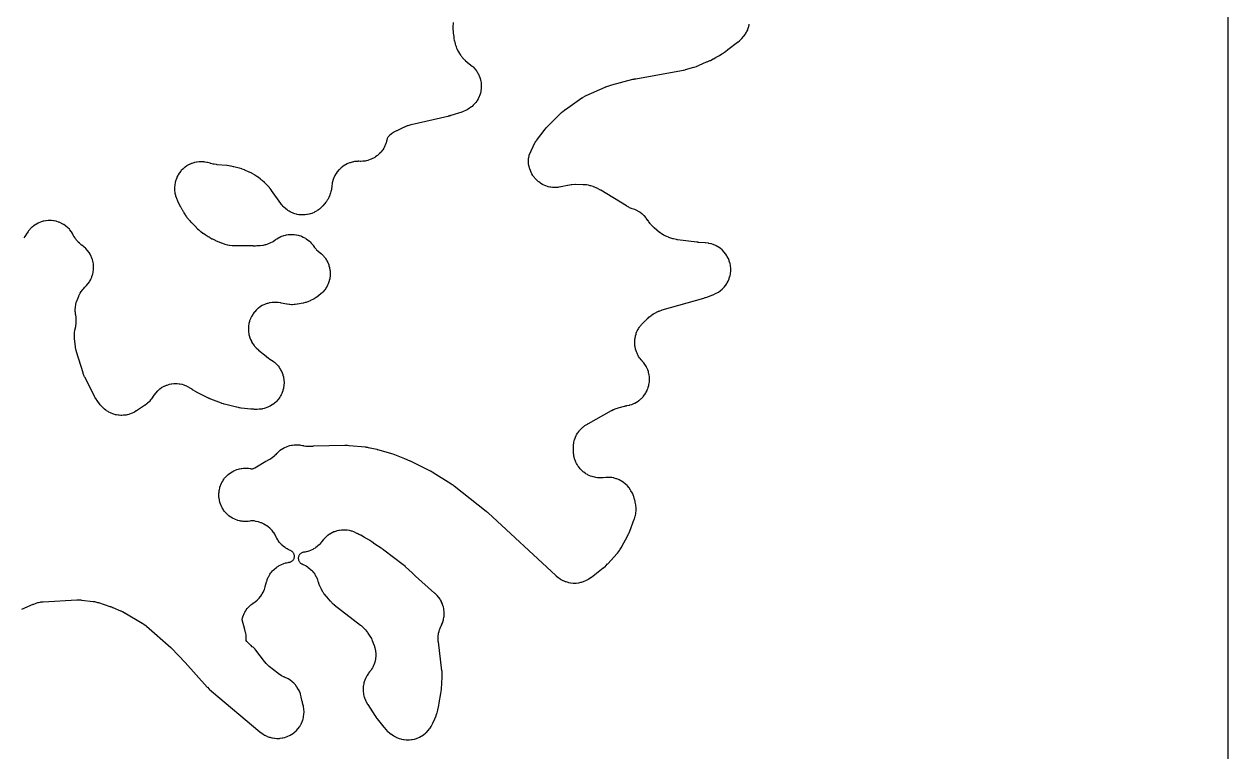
# Model space of a CAD drawing. Header units: millimetres. Extents: x 0 to 300, y 0 to 300.
# Drawn here: x 150 to 300.1, y 59.3 to 150 of the extents above; entities that cross this region are included whole.
import ezdxf

# ---------------------------------------------------------------- set-up
doc = ezdxf.new("R2010")
doc.units = ezdxf.units.MM
doc.layers.add('CUT', color=7, linetype='CONTINUOUS')

msp = doc.modelspace()

# ---------------------------------------------------------------- linework, layer by layer
at = {"layer": 'CUT'}
for points in [[(300.1235, 299.3054), (300.1235, 0.6946), (300.1187, 0.5967), (300.1072, 0.5191), (300.0882, 0.4431), (300.0617, 0.3692), (300.0282, 0.2983), (299.9879, 0.2311), (299.9412, 0.1681), (299.8885, 0.11), (299.8304, 0.0573), (299.7674, 0.0106), (299.7002, -0.0297), (299.6293, -0.0632), (299.5555, -0.0896), (299.4794, -0.1087), (299.4018, -0.1202), (299.3039, -0.125), (296.6235, -0.125), (3.375, -0.125)], [(203.4896, 150.1912), (203.4769, 149.6175), (203.4769, 149.5839), (203.4839, 149.2678), (203.4883, 149.2009), (203.5231, 148.8866), (203.5275, 148.8534), (203.5892, 148.4568), (203.5988, 148.2941), (203.607, 148.219), (203.647, 147.9676), (203.6626, 147.8937), (203.7533, 147.5493), (203.7639, 147.513), (203.8152, 147.3513), (203.8262, 147.319), (203.937, 147.0176), (203.9633, 146.9548), (204.0614, 146.7473), (204.0933, 146.6871), (204.256, 146.4103), (204.2739, 146.3813), (204.3789, 146.2197), (204.4025, 146.1855), (204.4431, 146.13), (204.5067, 146.0323), (204.5557, 145.9652), (204.6274, 145.8777), (204.6341, 145.8685), (204.6868, 145.8041), (204.6952, 145.795), (204.733, 145.7488), (204.789, 145.6875), (204.8307, 145.6467), (204.876, 145.5972), (204.9355, 145.5389), (204.9866, 145.494), (204.9888, 145.4918), (205.0513, 145.437), (205.0536, 145.4351), (205.2304, 145.28), (205.2624, 145.2534), (205.7209, 144.8933), (205.7643, 144.8574), (205.9486, 144.6973), (206.0299, 144.6193), (206.1781, 144.4624), (206.2513, 144.3768), (206.3832, 144.206), (206.4476, 144.1136), (206.5621, 143.9306), (206.617, 143.8323), (206.7129, 143.6389), (206.7578, 143.5356), (206.8341, 143.3337), (206.8687, 143.2265), (206.9246, 143.018), (206.9485, 142.9079), (206.9836, 142.695), (206.9964, 142.5831), (207.0103, 142.3677), (207.0121, 142.2551), (207.0047, 142.0393), (206.9953, 141.9271), (206.9666, 141.7132), (206.9462, 141.6024), (206.8965, 141.3924), (206.8653, 141.2841), (206.7951, 141.08), (206.7533, 140.9754), (206.6634, 140.7792), (206.6115, 140.6792), (206.5026, 140.4929), (206.4411, 140.3985), (206.3144, 140.2238), (206.2438, 140.136), (206.1005, 139.9746), (206.0216, 139.8942), (205.863, 139.7478), (205.7766, 139.6756), (205.6043, 139.5455), (205.5112, 139.4822), (205.3028, 139.3551), (205.254, 139.3269), (205.1818, 139.2876), (205.1661, 139.2792), (205.1265, 139.2585), (205.0364, 139.2161), (204.6792, 139.0671), (204.5932, 139.0352), (204.5832, 139.0319), (204.5732, 139.0287), (203.1984, 138.5948), (203.1842, 138.5904), (203.1189, 138.5707), (203.0978, 138.5646), (203.0605, 138.5542), (203.0516, 138.5517), (203.0051, 138.5391), (202.9907, 138.5353), (202.9247, 138.5182), (202.9033, 138.5129), (202.8656, 138.504), (202.8567, 138.5019), (198.2881, 137.4563), (198.2473, 137.4458), (197.8656, 137.3358), (197.786, 137.3081), (197.4189, 137.1566), (197.3804, 137.1394), (196.4678, 136.7021), (196.4337, 136.6847), (196.1163, 136.5124), (196.0509, 136.4725), (195.8377, 136.3273), (195.7767, 136.281), (195.5791, 136.115), (195.5231, 136.0628), (195.4513, 135.9889), (195.4016, 135.9324), (195.3577, 135.8713), (195.3201, 135.8061), (195.2891, 135.7375), (195.265, 135.6662), (195.2482, 135.5929), (195.2361, 135.5253), (195.2115, 135.418), (195.1545, 135.2147), (195.1197, 135.1102), (195.0434, 134.9135), (194.9986, 134.8128), (194.9036, 134.6243), (194.8494, 134.5285), (194.7366, 134.35), (194.6734, 134.2598), (194.5439, 134.0931), (194.4723, 134.0095), (194.3273, 133.856), (194.2479, 133.7797), (194.0889, 133.6409), (194.0025, 133.5726), (193.8308, 133.4499), (193.7382, 133.3902), (193.5554, 133.2846), (193.4575, 133.2342), (193.2654, 133.1467), (193.163, 133.106), (192.9634, 133.0375), (192.8576, 133.0068), (192.6523, 132.9579), (192.544, 132.9376), (192.3349, 132.9087), (192.2252, 132.8989), (192.0144, 132.8904), (191.9041, 132.8912), (191.7603, 132.8994), (191.6859, 132.8999), (191.6538, 132.8986), (191.6183, 132.8963), (191.2799, 132.8662), (191.2075, 132.8563), (190.9653, 132.811), (190.8941, 132.7942), (190.6574, 132.7258), (190.5882, 132.7022), (190.3591, 132.6114), (190.2925, 132.5813), (190.0732, 132.4689), (190.0098, 132.4325), (189.8024, 132.2996), (189.7428, 132.2572), (189.5491, 132.105), (189.4938, 132.0571), (189.3156, 131.8869), (189.2652, 131.8339), (189.1042, 131.6474), (189.0591, 131.5898), (188.9168, 131.3887), (188.8775, 131.3271), (188.7551, 131.1132), (188.7219, 131.0481), (188.6207, 130.8235), (188.5939, 130.7554), (188.5147, 130.5221), (188.4945, 130.4518), (188.4382, 130.2119), (188.4249, 130.14), (188.3775, 129.7901), (188.3756, 129.7748), (188.3749, 129.7693), (188.3739, 129.7629), (188.3692, 129.7241), (188.3398, 129.5206), (188.322, 129.4261), (188.2749, 129.2231), (188.2631, 129.1765), (188.1986, 128.9438), (188.1838, 128.8947), (188.115, 128.6836), (188.0788, 128.5877), (188.0014, 128.4072), (187.9568, 128.3149), (187.8635, 128.1421), (187.8108, 128.0542), (187.7023, 127.8904), (187.642, 127.8076), (187.5032, 127.6343), (187.4703, 127.595), (187.27, 127.3666), (187.2323, 127.3257), (187.0648, 127.1526), (186.9837, 127.0765), (186.8214, 126.9386), (186.7332, 126.8708), (186.5582, 126.7493), (186.4639, 126.6904), (186.2778, 126.5865), (186.1782, 126.5371), (185.983, 126.4519), (185.879, 126.4124), (185.6764, 126.3466), (185.569, 126.3175), (185.361, 126.2717), (185.2513, 126.2532), (185.0398, 126.2279), (184.9288, 126.2201), (184.7158, 126.2156), (184.6047, 126.2187), (184.3922, 126.235), (184.2819, 126.2488), (184.0721, 126.2857), (183.9636, 126.3103), (183.7584, 126.3675), (183.6528, 126.4025), (183.4541, 126.4794), (183.3525, 126.5245), (183.1622, 126.6204), (183.0655, 126.6752), (182.8855, 126.7892), (182.7945, 126.8532), (182.6265, 126.9841), (182.5422, 127.0567), (182.3877, 127.2034), (182.3109, 127.2838), (182.1715, 127.4449), (182.1029, 127.5324), (182.0121, 127.6607), (180.8644, 129.2811), (180.8443, 129.3082), (180.6452, 129.5643), (180.6006, 129.6166), (180.5675, 129.6521), (180.5216, 129.7117), (180.4669, 129.7751), (180.1929, 130.0597), (180.163, 130.089), (179.9918, 130.2482), (179.9651, 130.2719), (179.7081, 130.4892), (179.6515, 130.5327), (179.5813, 130.5816), (179.5302, 130.6296), (179.4694, 130.6809), (179.1705, 130.9075), (179.1382, 130.9307), (178.7572, 131.1894), (178.7287, 131.2078), (178.4559, 131.3757), (178.3965, 131.4087), (178.1098, 131.5516), (178.079, 131.5661), (177.5156, 131.8161), (177.4857, 131.8286), (177.2016, 131.9404), (177.1405, 131.9615), (176.8479, 132.0487), (176.8167, 132.0573), (176.1601, 132.223), (176.1291, 132.2301), (175.8353, 132.2913), (175.8163, 132.2944), (175.8069, 132.2968), (175.7258, 132.3127), (175.3401, 132.3665), (175.2991, 132.3711), (174.0616, 132.4756), (173.9932, 132.4835), (173.698, 132.5265), (173.5633, 132.5545), (173.2692, 132.6345), (173.23, 132.646), (173.2229, 132.6481), (173.205, 132.6535), (172.8663, 132.7497), (172.7935, 132.7666), (172.5459, 132.8113), (172.4719, 132.8209), (172.2211, 132.8411), (172.1464, 132.8434), (171.8949, 132.8388), (171.8204, 132.8338), (171.5705, 132.8046), (171.4968, 132.7923), (171.251, 132.7387), (171.1789, 132.7192), (170.9395, 132.6417), (170.8697, 132.6152), (170.6391, 132.5146), (170.5722, 132.4814), (170.3526, 132.3587), (170.2892, 132.3191), (170.0827, 132.1754), (170.0236, 132.1298), (169.8322, 131.9665), (169.7778, 131.9153), (169.6034, 131.734), (169.5543, 131.6777), (169.3985, 131.4802), (169.3552, 131.4193), (169.2195, 131.2074), (169.1824, 131.1426), (169.0681, 130.9185), (169.0375, 130.8503), (168.9459, 130.616), (168.9221, 130.5452), (168.8539, 130.3031), (168.8372, 130.2303), (168.7931, 129.9826), (168.7836, 129.9085), (168.764, 129.6577), (168.7619, 129.583), (168.767, 129.3315), (168.7722, 129.257), (168.8019, 129.0071), (168.8144, 128.9335), (168.8686, 128.6878), (168.8882, 128.6158), (168.9662, 128.3766), (168.9928, 128.3068), (169.1344, 127.9844), (169.1502, 127.9505), (169.5173, 127.2147), (169.5293, 127.1915), (169.6697, 126.9328), (169.6961, 126.8879), (169.8538, 126.6393), (169.8682, 126.6176), (169.881, 126.5988), (169.9207, 126.5234), (169.9374, 126.4932), (170.1012, 126.213), (170.1386, 126.1552), (170.2734, 125.9664), (170.3158, 125.9122), (170.5275, 125.6661), (170.5391, 125.6532), (170.6049, 125.5654), (170.6466, 125.5145), (170.8537, 125.2831), (170.8761, 125.259), (171.4469, 124.6742), (171.4704, 124.6511), (171.6267, 124.5042), (171.7841, 124.3506), (171.8316, 124.308), (171.9977, 124.1712), (172.0487, 124.1327), (172.2963, 123.9614), (172.3229, 123.9438), (172.5389, 123.8075), (172.5641, 123.7894), (172.6004, 123.7648), (172.9493, 123.543), (173.0232, 123.5018), (173.0517, 123.4838), (173.0798, 123.4669), (173.1607, 123.4206), (173.4328, 123.2547), (173.5, 123.2182), (173.8247, 123.0626), (173.8596, 123.0469), (174.5626, 122.7524), (174.5989, 122.7383), (174.9449, 122.6138), (175.0195, 122.5912), (175.3764, 122.5028), (175.4145, 122.4944), (175.5632, 122.4656), (175.6017, 122.4592), (175.9655, 122.4078), (176.0432, 122.4009), (176.4103, 122.3872), (176.4493, 122.3867), (177.8854, 122.4065), (178.2901, 122.3948), (178.5522, 122.3867), (178.5717, 122.3864), (178.5806, 122.3863), (178.5963, 122.3859), (178.6138, 122.3856), (178.8117, 122.3844), (178.8468, 122.385), (179.0445, 122.3929), (179.062, 122.3938), (179.4072, 122.4156), (179.4437, 122.4188), (179.7873, 122.4573), (179.8597, 122.4689), (180.1013, 122.5199), (180.1722, 122.5385), (180.4079, 122.6125), (180.4767, 122.6378), (180.7041, 122.7342), (180.7701, 122.766), (180.9872, 122.8839), (181.0498, 122.9219), (181.3253, 123.108), (181.3553, 123.1292), (181.4457, 123.1969), (181.5368, 123.2584), (181.7167, 123.3677), (181.8133, 123.4201), (182.0029, 123.5115), (182.104, 123.5544), (182.3016, 123.6272), (182.4064, 123.6602), (182.61, 123.7136), (182.7175, 123.7363), (182.9253, 123.7698), (183.0345, 123.7821), (183.2446, 123.7955), (183.3545, 123.7972), (183.5649, 123.7902), (183.6744, 123.7814), (183.8832, 123.7542), (183.9913, 123.7348), (184.1965, 123.6877), (184.3023, 123.658), (184.5019, 123.5913), (184.6044, 123.5516), (184.7967, 123.466), (184.8948, 123.4166), (185.078, 123.3129), (185.1709, 123.2542), (185.3433, 123.1334), (185.4301, 123.066), (185.5901, 122.9291), (185.67, 122.8538), (185.816, 122.7021), (185.8883, 122.6194), (186.0362, 122.4328), (186.0692, 122.3889), (186.2207, 122.1777), (186.2659, 122.1205), (186.4276, 121.9354), (186.4781, 121.8828), (186.6568, 121.7141), (186.7121, 121.6666), (186.8658, 121.5471), (186.9093, 121.5115), (187.0939, 121.3528), (187.1754, 121.2754), (187.3241, 121.1196), (187.3976, 121.0345), (187.5301, 120.8648), (187.5949, 120.773), (187.7101, 120.5911), (187.7655, 120.4933), (187.8622, 120.3009), (187.9077, 120.1981), (187.9851, 119.9971), (188.0202, 119.8904), (188.0774, 119.6828), (188.1018, 119.5731), (188.1383, 119.3609), (188.1518, 119.2493), (188.1672, 119.0345), (188.1696, 118.9221), (188.1638, 118.7069), (188.1552, 118.5948), (188.1281, 118.3812), (188.1085, 118.2705), (188.0606, 118.0606), (188.0302, 117.9524), (187.9618, 117.7482), (187.9209, 117.6435), (187.8327, 117.4471), (187.7817, 117.3469), (187.6746, 117.1601), (187.614, 117.0655), (187.489, 116.8901), (187.4194, 116.8019), (187.2777, 116.6397), (187.1997, 116.5588), (187.0223, 116.392), (186.9804, 116.3545), (186.8004, 116.2014), (186.7491, 116.1602), (186.5218, 115.9884), (186.4125, 115.9153), (186.1669, 115.7708), (186.1093, 115.739), (185.731, 115.5449), (185.6822, 115.5213), (185.4683, 115.4241), (185.3676, 115.384), (185.1712, 115.3164), (185.0671, 115.2861), (184.8387, 115.2311), (184.7857, 115.2197), (184.0938, 115.0876), (184.0389, 115.0785), (183.8002, 115.0449), (183.6894, 115.0348), (183.4764, 115.0258), (183.3652, 115.0265), (183.1524, 115.0384), (183.0417, 115.0499), (182.8035, 115.0867), (182.7487, 115.0965), (182.0568, 115.2382), (182.02, 115.2448), (181.6722, 115.2983), (181.598, 115.3061), (181.3469, 115.3198), (181.2723, 115.3202), (181.0211, 115.3092), (180.9468, 115.3023), (180.6979, 115.2667), (180.6246, 115.2525), (180.3804, 115.1927), (180.3088, 115.1714), (180.0717, 115.0879), (180.0025, 115.0597), (179.7747, 114.9534), (179.7087, 114.9185), (179.4924, 114.7904), (179.4301, 114.7492), (179.2274, 114.6004), (179.1695, 114.5533), (178.9824, 114.3854), (178.9294, 114.3329), (178.7596, 114.1474), (178.712, 114.0899), (178.5613, 113.8887), (178.5195, 113.8268), (178.3893, 113.6117), (178.3538, 113.5461), (178.2453, 113.3193), (178.2164, 113.2504), (178.1306, 113.0141), (178.1086, 112.9428), (178.0465, 112.6991), (178.0316, 112.626), (177.9936, 112.3774), (177.986, 112.3032), (177.9726, 112.0521), (177.9723, 111.9775), (177.9836, 111.7263), (177.9906, 111.652), (178.0265, 111.4031), (178.0407, 111.3299), (178.1009, 111.0857), (178.1222, 111.0142), (178.206, 110.7771), (178.2343, 110.7081), (178.3409, 110.4804), (178.3759, 110.4144), (178.5043, 110.1983), (178.5456, 110.136), (178.6946, 109.9335), (178.7417, 109.8757), (178.9099, 109.6888), (178.9625, 109.6358), (179.2224, 109.3986), (179.2506, 109.3741), (180.1883, 108.599), (180.2057, 108.5851), (180.404, 108.4307), (180.4399, 108.4044), (180.6469, 108.2619), (180.6654, 108.2495), (180.8739, 108.1148), (180.9207, 108.0829), (181.1201, 107.9395), (181.2087, 107.8689), (181.3715, 107.7252), (181.4526, 107.6461), (181.6004, 107.487), (181.6733, 107.4003), (181.8045, 107.2273), (181.8684, 107.1337), (181.9818, 106.9485), (182.0361, 106.8491), (182.1306, 106.6536), (182.1747, 106.5492), (182.2493, 106.3453), (182.2829, 106.2371), (182.3368, 106.0267), (182.3595, 105.9157), (182.3923, 105.7011), (182.4038, 105.5883), (182.4152, 105.3715), (182.4154, 105.2582), (182.4052, 105.0413), (182.3942, 104.9285), (182.3624, 104.7137), (182.3403, 104.6026), (182.2874, 104.392), (182.2543, 104.2836), (182.1808, 104.0793), (182.1371, 103.9747), (182.0436, 103.7788), (181.9898, 103.679), (181.8773, 103.4933), (181.8139, 103.3994), (181.6835, 103.2258), (181.611, 103.1387), (181.464, 102.9789), (181.3833, 102.8994), (181.2212, 102.7549), (181.1329, 102.6839), (180.9572, 102.5562), (180.8624, 102.4943), (180.6749, 102.3847), (180.5743, 102.3325), (180.3769, 102.2421), (180.2717, 102.2001), (180.0662, 102.1298), (179.9573, 102.0984), (179.7459, 102.0488), (179.6345, 102.0285), (179.4192, 102.0001), (179.3062, 101.9909), (179.0609, 101.9832), (179.0042, 101.9828), (178.7377, 101.9877), (178.7252, 101.9879), (178.6652, 101.9897), (178.6527, 101.9901), (178.5556, 101.994), (178.5154, 101.9963), (178.3214, 102.011), (178.2813, 102.0147), (177.0591, 102.1506), (177.0227, 102.1552), (176.8471, 102.1805), (176.8108, 102.1863), (176.7418, 102.1985), (176.7058, 102.2055), (176.5322, 102.242), (176.4964, 102.2501), (175.1765, 102.5725), (175.1413, 102.5817), (174.9719, 102.6288), (174.937, 102.6391), (174.8707, 102.6599), (174.8362, 102.6713), (174.6701, 102.7291), (174.636, 102.7416), (173.3008, 103.2551), (173.2842, 103.2617), (173.2057, 103.2933), (173.1801, 103.304), (173.1399, 103.3213), (173.1309, 103.3253), (173.0772, 103.349), (173.0609, 103.3563), (172.9841, 103.3917), (172.959, 103.4036), (172.9197, 103.4229), (172.9109, 103.4273), (171.5158, 104.1263), (171.5016, 104.1335), (171.4658, 104.1521), (171.3878, 104.1965), (171.0917, 104.381), (171.0232, 104.4273), (171.0155, 104.4329), (171.0078, 104.4385), (170.9733, 104.4642), (170.9423, 104.486), (170.6455, 104.684), (170.5805, 104.7228), (170.3554, 104.8425), (170.2869, 104.8747), (170.051, 104.9714), (169.9796, 104.9966), (169.7353, 105.0693), (169.6617, 105.0873), (169.4114, 105.1354), (169.3364, 105.146), (169.0825, 105.1689), (169.0069, 105.172), (168.752, 105.1696), (168.6764, 105.1651), (168.423, 105.1373), (168.3483, 105.1254), (168.0989, 105.0725), (168.0257, 105.0532), (167.7828, 104.9758), (167.7119, 104.9493), (167.4779, 104.8481), (167.41, 104.8147), (167.1872, 104.6908), (167.123, 104.6507), (166.9136, 104.5053), (166.8537, 104.459), (166.6598, 104.2935), (166.6048, 104.2415), (166.4283, 104.0575), (166.3787, 104.0003), (166.2215, 103.7996), (166.1778, 103.7378), (166.0291, 103.5032), (165.9962, 103.4542), (165.8484, 103.2457), (165.7753, 103.1532), (165.6262, 102.9833), (165.5439, 102.8988), (165.378, 102.7453), (165.2874, 102.6697), (165.083, 102.5164), (165.0348, 102.4822), (164.0387, 101.813), (163.9902, 101.7822), (163.7767, 101.6539), (163.6754, 101.5997), (163.4761, 101.5059), (163.3698, 101.4622), (163.1622, 101.3889), (163.052, 101.3562), (162.838, 101.3041), (162.7251, 101.2827), (162.5069, 101.2525), (162.3924, 101.2424), (162.1724, 101.2344), (162.0574, 101.236), (161.8377, 101.2501), (161.7235, 101.2632), (161.5062, 101.2994), (161.394, 101.324), (161.1815, 101.3819), (161.0722, 101.4177), (160.8667, 101.4967), (160.7616, 101.5432), (160.565, 101.6425), (160.4652, 101.6995), (160.2796, 101.8181), (160.186, 101.8848), (160.0133, 102.0214), (159.9269, 102.0972), (159.7689, 102.2506), (159.6905, 102.3347), (159.5302, 102.5252), (159.4943, 102.5702), (159.0982, 103.0923), (159.0882, 103.1056), (159.0633, 103.1394), (159.011, 103.217), (158.8204, 103.5263), (158.778, 103.6013), (158.7734, 103.6101), (158.7689, 103.6189), (157.5699, 105.9904), (157.5629, 106.0043), (157.5456, 106.0397), (157.5102, 106.1199), (157.3847, 106.4366), (157.3576, 106.5126), (157.3548, 106.5215), (157.352, 106.5304), (156.5435, 109.1571), (156.5385, 109.1738), (156.5262, 109.216), (156.5029, 109.3111), (156.4284, 109.6841), (156.4142, 109.7731), (156.413, 109.7835), (156.4118, 109.7937), (156.3011, 110.8036), (156.2963, 110.861), (156.2816, 111.1099), (156.2807, 111.225), (156.29, 111.4454), (156.3007, 111.56), (156.3363, 111.8068), (156.346, 111.8635), (156.4349, 112.3161), (156.4415, 112.3551), (156.4943, 112.7249), (156.5014, 112.8038), (156.5113, 113.0703), (156.5102, 113.1495), (156.4924, 113.4157), (156.483, 113.4944), (156.4345, 113.7749), (156.4266, 113.8278), (156.398, 114.0575), (156.3897, 114.1641), (156.3835, 114.3687), (156.3853, 114.4756), (156.3982, 114.6799), (156.41, 114.7861), (156.4421, 114.9884), (156.4637, 115.093), (156.5146, 115.2914), (156.5459, 115.3935), (156.6242, 115.6114), (156.6434, 115.6613), (156.8175, 116.0829), (156.8411, 116.1359), (156.9488, 116.3632), (157.0038, 116.4654), (157.119, 116.6556), (157.1841, 116.7517), (157.318, 116.9293), (157.3926, 117.0183), (157.5637, 117.2025), (157.6042, 117.2441), (157.7498, 117.3857), (157.7998, 117.4392), (157.9593, 117.6275), (158.0039, 117.6856), (158.1445, 117.8884), (158.1833, 117.9505), (158.3037, 118.1658), (158.3364, 118.2314), (158.4355, 118.4574), (158.4617, 118.5258), (158.5386, 118.7602), (158.5581, 118.8308), (158.6121, 119.0716), (158.6247, 119.1437), (158.6553, 119.3886), (158.6609, 119.4616), (158.6677, 119.7082), (158.6663, 119.7815), (158.6494, 120.0276), (158.6408, 120.1004), (158.6003, 120.3438), (158.5848, 120.4154), (158.5211, 120.6537), (158.4988, 120.7235), (158.4124, 120.9546), (158.3835, 121.0219), (158.2752, 121.2436), (158.24, 121.3078), (158.1109, 121.5181), (158.0696, 121.5786), (157.9209, 121.7755), (157.8739, 121.8317), (157.707, 122.0134), (157.6548, 122.0649), (157.4712, 122.2296), (157.4143, 122.2758), (157.1967, 122.436), (157.1552, 122.4681), (156.9784, 122.6112), (156.8999, 122.681), (156.7559, 122.8214), (156.6842, 122.8981), (156.5537, 123.0513), (156.4893, 123.1342), (156.3735, 123.2987), (156.317, 123.3872), (156.2037, 123.5845), (156.1786, 123.6306), (156.0754, 123.831), (156.0379, 123.8959), (155.9009, 124.1077), (155.8571, 124.1686), (155.6999, 124.3659), (155.6504, 124.4221), (155.4745, 124.6031), (155.4197, 124.6541), (155.2269, 124.8169), (155.1673, 124.8623), (154.9594, 125.0053), (154.8956, 125.0446), (154.6747, 125.1664), (154.6073, 125.1993), (154.3754, 125.2987), (154.3052, 125.3248), (154.0646, 125.401), (153.9922, 125.42), (153.7453, 125.4721), (153.6713, 125.4839), (153.4205, 125.5115), (153.3457, 125.516), (153.0934, 125.5186), (153.0186, 125.5158), (152.7672, 125.4936), (152.693, 125.4834), (152.4451, 125.4366), (152.3722, 125.4191), (152.1301, 125.3481), (152.0593, 125.3235), (151.8253, 125.229), (151.7573, 125.1976), (151.5338, 125.0805), (151.4692, 125.0426), (151.2583, 124.9041), (151.1978, 124.8599), (151.0015, 124.7014), (150.9456, 124.6515), (150.7659, 124.4743), (150.7152, 124.4192), (150.5538, 124.2252), (150.5088, 124.1654), (150.3673, 123.9565), (150.347, 123.9249), (150.3446, 123.9209), (150.3353, 123.9052), (150.3064, 123.855), (150.1768, 123.6423), (150.112, 123.5472), (149.979, 123.3715)], [(149.7337, 77.066), (151.1517, 77.7061), (151.1998, 77.7266), (151.4105, 77.8102), (151.5094, 77.8443), (151.7017, 77.901), (151.8033, 77.9259), (151.9999, 77.9646), (152.1034, 77.9801), (152.3289, 78.0033), (152.381, 78.0075), (156.5583, 78.2448), (156.5747, 78.2456), (156.6161, 78.2474), (156.7082, 78.2476), (157.066, 78.2338), (157.1506, 78.2274), (157.1604, 78.2262), (157.1701, 78.2251), (158.611, 78.0492), (158.6288, 78.0469), (158.6735, 78.0407), (158.7724, 78.0225), (159.1531, 77.9352), (159.2425, 77.9109), (159.2527, 77.9076), (159.2628, 77.9044), (160.7102, 77.4311), (160.7247, 77.4262), (160.7909, 77.4036), (160.8122, 77.3961), (160.8496, 77.3825), (160.8584, 77.3792), (160.9047, 77.3619), (160.919, 77.3565), (160.9842, 77.3311), (161.0052, 77.3227), (161.0419, 77.3076), (161.0506, 77.304), (162.0379, 76.8879), (162.0719, 76.8729), (162.2346, 76.798), (162.268, 76.782), (162.3313, 76.7503), (162.3642, 76.7332), (162.5217, 76.6479), (162.554, 76.6297), (164.7323, 75.3565), (164.7473, 75.3476), (164.7848, 75.3249), (164.8661, 75.2708), (165.1725, 75.0474), (165.243, 74.9916), (165.2509, 74.9849), (165.2587, 74.9781), (168.3136, 72.3107), (168.3787, 72.2354), (168.4032, 72.2084), (170.0951, 70.4316), (172.8391, 67.3704), (172.8574, 67.3506), (173.0685, 67.1314), (173.1071, 67.0939), (173.3332, 66.8902), (173.3535, 66.8725), (179.3809, 61.8136), (179.4102, 61.7902), (179.6922, 61.5763), (179.7542, 61.534), (179.9698, 61.4018), (180.0356, 61.3658), (180.2632, 61.2555), (180.3322, 61.2262), (180.5696, 61.1389), (180.6412, 61.1165), (180.886, 61.053), (180.9595, 61.0378), (181.2093, 60.9988), (181.2839, 60.9909), (181.5364, 60.9768), (181.6114, 60.9763), (181.864, 60.9871), (181.9388, 60.994), (182.1891, 61.0297), (182.2628, 61.044), (182.5084, 61.1042), (182.5803, 61.1256), (182.8187, 61.2098), (182.8882, 61.2382), (183.1172, 61.3454), (183.1835, 61.3806), (183.4008, 61.5099), (183.4633, 61.5514), (183.6668, 61.7016), (183.7249, 61.749), (183.9126, 61.9185), (183.9657, 61.9715), (184.1357, 62.1586), (184.1834, 62.2166), (184.3342, 62.4196), (184.3759, 62.482), (184.5058, 62.6989), (184.5412, 62.7651), (184.6492, 62.9937), (184.6778, 63.0631), (184.7627, 63.3013), (184.7844, 63.3732), (184.8453, 63.6186), (184.8598, 63.6922), (184.8962, 63.9424), (184.9034, 64.0171), (184.915, 64.2697), (184.9147, 64.3448), (184.9013, 64.5973), (184.8937, 64.6719), (184.8555, 64.9219), (184.8405, 64.9954), (184.7395, 65.39), (184.7338, 65.411), (184.732, 65.4173), (184.7263, 65.438), (184.7224, 65.453), (184.7055, 65.5205), (184.7003, 65.5425), (184.6914, 65.5812), (184.6893, 65.5904), (184.5722, 66.1211), (184.5636, 66.1562), (184.4746, 66.4849), (184.4524, 66.5536), (184.3667, 66.7814), (184.3381, 66.8477), (184.2313, 67.0663), (184.1965, 67.1296), (184.0694, 67.337), (184.0287, 67.3967), (183.8825, 67.5912), (183.8364, 67.6467), (183.6723, 67.8264), (183.6212, 67.8774), (183.4408, 68.0407), (183.385, 68.0866), (183.19, 68.232), (183.1301, 68.2724), (182.9221, 68.3987), (182.8587, 68.4332), (182.5522, 68.5814), (182.5193, 68.5964), (182.4454, 68.6279), (182.3991, 68.6489), (182.2006, 68.7442), (182.111, 68.7923), (181.9436, 68.8919), (181.8587, 68.9477), (181.6802, 69.0768), (181.6397, 69.1075), (180.575, 69.9523), (180.5222, 69.9969), (180.2993, 70.1969), (180.2022, 70.2953), (180.0052, 70.5208), (179.9613, 70.5743), (178.8812, 71.9737), (178.8721, 71.9857), (178.8492, 72.0161), (178.8012, 72.0853), (178.7803, 72.1178), (178.7326, 72.1841), (178.678, 72.2449), (178.6172, 72.2995), (178.5661, 72.3363), (178.5662, 72.3364), (178.4629, 72.4099), (178.2992, 72.5385), (178.217, 72.6096), (178.0663, 72.7532), (177.9913, 72.8318), (177.8549, 72.9891), (177.7877, 73.0745), (177.6994, 73.1984), (177.6992, 73.2031), (177.7016, 73.4591), (177.701, 73.4972), (177.7006, 73.5057), (177.7004, 73.5184), (177.6895, 73.7764), (177.6824, 73.8527), (177.6455, 74.1083), (177.6307, 74.1835), (177.5433, 74.5342), (177.5331, 74.5711), (177.1751, 75.7508), (177.1879, 75.813), (177.2404, 76.0176), (177.273, 76.123), (177.3451, 76.3216), (177.3877, 76.4233), (177.4787, 76.614), (177.531, 76.7111), (177.6399, 76.8921), (177.7013, 76.9838), (177.8273, 77.1534), (177.8972, 77.2387), (178.039, 77.3953), (178.1168, 77.4734), (178.2731, 77.6157), (178.3581, 77.6859), (178.5495, 77.8289), (178.5872, 77.8557), (178.6306, 77.8835), (178.7177, 77.9362), (178.7712, 77.9717), (178.8215, 78.0116), (179.0525, 78.2015), (179.1059, 78.2498), (179.2778, 78.4209), (179.3264, 78.4741), (179.4813, 78.6606), (179.5247, 78.7181), (179.6613, 78.9185), (179.699, 78.9799), (179.816, 79.1923), (179.8477, 79.257), (179.9442, 79.4795), (179.9696, 79.5468), (180.0745, 79.8697), (180.0848, 79.9042), (180.2418, 80.479), (180.2576, 80.5316), (180.3313, 80.758), (180.3704, 80.8607), (180.4545, 81.0536), (180.5033, 81.1521), (180.6056, 81.3361), (180.6636, 81.4294), (180.7832, 81.6027), (180.85, 81.69), (180.9857, 81.8509), (181.0605, 81.9314), (181.2111, 82.0785), (181.2933, 82.1514), (181.4574, 82.2833), (181.5462, 82.348), (181.7222, 82.4635), (181.8169, 82.5193), (182.0032, 82.6173), (182.1028, 82.6637), (182.2977, 82.7434), (182.4013, 82.78), (182.6029, 82.8405), (182.7096, 82.867), (182.9161, 82.9078), (183.0248, 82.9238), (183.0306, 82.9244), (183.1056, 82.9356), (183.179, 82.9542), (183.2503, 82.9801), (183.3186, 83.0129), (183.3833, 83.0523), (183.4437, 83.098), (183.4993, 83.1495), (183.5495, 83.2063), (183.5938, 83.2677), (183.6318, 83.3333), (183.663, 83.4024), (183.6872, 83.4742), (183.7041, 83.548), (183.7136, 83.6232), (183.7156, 83.6989), (183.71, 83.7745), (183.6969, 83.8491), (183.6765, 83.9221), (183.6488, 83.9927), (183.6143, 84.0601), (183.5733, 84.1238), (183.5261, 84.1831), (183.4732, 84.2374), (183.4152, 84.2861), (183.3526, 84.3289), (183.2861, 84.3652), (183.2366, 84.3861), (183.2367, 84.3862), (183.1145, 84.4379), (182.9182, 84.5326), (182.8184, 84.5871), (182.6326, 84.7009), (182.5387, 84.7651), (182.3651, 84.8968), (182.2781, 84.97), (182.1185, 85.1184), (182.0392, 85.2), (181.8952, 85.3635), (181.8244, 85.4525), (181.6975, 85.6296), (181.6359, 85.7253), (181.513, 85.9388), (181.4859, 85.9888), (181.2989, 86.355), (181.2616, 86.4199), (181.1255, 86.6318), (181.0821, 86.6927), (180.9259, 86.8903), (180.8767, 86.9466), (180.7018, 87.1278), (180.6473, 87.179), (180.4554, 87.3422), (180.3962, 87.3878), (180.1892, 87.5313), (180.1257, 87.5709), (179.9057, 87.6934), (179.8386, 87.7265), (179.6076, 87.8268), (179.5376, 87.8532), (179.2978, 87.9303), (179.2256, 87.9497), (178.9542, 88.0083), (178.8991, 88.0216), (178.6843, 88.0794), (178.611, 88.0952), (178.5365, 88.1038), (178.4615, 88.105), (178.3868, 88.0988), (178.313, 88.0852), (178.2767, 88.0767), (178.1658, 88.0563), (177.9504, 88.0277), (177.8405, 88.0185), (177.6234, 88.0108), (177.5121, 88.0123), (177.3021, 88.0255), (177.1927, 88.0376), (176.9844, 88.071), (176.8767, 88.0937), (176.6726, 88.1471), (176.5675, 88.18), (176.3695, 88.2528), (176.2681, 88.2958), (176.0781, 88.3873), (175.9813, 88.4399), (175.801, 88.5493), (175.7097, 88.6109), (175.5408, 88.7373), (175.4559, 88.8074), (175.3, 88.9495), (175.2222, 89.0275), (175.0807, 89.184), (175.0109, 89.2691), (174.8851, 89.4385), (174.8239, 89.53), (174.715, 89.7107), (174.6628, 89.8076), (174.572, 89.998), (174.5294, 90.0996), (174.4573, 90.2978), (174.4247, 90.403), (174.3721, 90.6073), (174.3498, 90.7151), (174.3171, 90.924), (174.3054, 91.0326), (174.293, 91.2404), (174.2917, 91.349), (174.2991, 91.5569), (174.3082, 91.6651), (174.3354, 91.8714), (174.3547, 91.9782), (174.4014, 92.1809), (174.4308, 92.2855), (174.4965, 92.4828), (174.5357, 92.5841), (174.62, 92.7743), (174.6686, 92.8714), (174.7706, 93.0527), (174.8283, 93.1447), (174.9471, 93.3155), (175.0132, 93.4016), (175.1477, 93.5603), (175.2217, 93.6397), (175.3707, 93.7849), (175.452, 93.8569), (175.6141, 93.9873), (175.7019, 94.0512), (175.8756, 94.1656), (175.9691, 94.2209), (176.153, 94.3182), (176.2512, 94.3644), (176.4435, 94.4437), (176.5458, 94.4803), (176.7448, 94.5411), (176.85, 94.5678), (177.0538, 94.6093), (177.1612, 94.6258), (177.3811, 94.6491), (177.4632, 94.6548), (177.5443, 94.6575), (177.6277, 94.6573), (177.8644, 94.6478), (177.9779, 94.6376), (178.1912, 94.6076), (178.2388, 94.5985), (178.3171, 94.5877), (178.3961, 94.5851), (178.475, 94.5907), (178.5529, 94.6044), (178.6289, 94.6262), (178.7022, 94.6558), (178.7721, 94.6928), (180.1454, 95.5147), (180.1577, 95.5219), (180.3431, 95.6298), (180.3839, 95.6524), (180.6458, 95.7907), (180.7097, 95.8285), (180.9183, 95.9663), (180.9781, 96.0101), (181.1723, 96.1676), (181.2276, 96.2171), (181.4571, 96.4436), (181.4818, 96.4692), (181.5907, 96.5872), (181.6736, 96.6683), (181.84, 96.8155), (181.9307, 96.8878), (182.1112, 97.0173), (182.2088, 97.08), (182.4016, 97.1904), (182.505, 97.2429), (182.708, 97.3332), (182.8162, 97.3749), (183.0273, 97.4441), (183.1392, 97.4746), (183.3563, 97.522), (183.4707, 97.5409), (183.6914, 97.566), (183.8072, 97.5733), (184.0294, 97.5758), (184.1452, 97.5712), (184.3665, 97.5512), (184.4813, 97.5348), (184.7279, 97.4869), (184.7846, 97.4743), (184.8256, 97.4642), (184.8984, 97.4499), (185.1454, 97.4137), (185.2192, 97.4065), (185.4687, 97.3946), (185.5428, 97.3946), (185.8947, 97.4121), (185.9026, 97.4125), (186.0027, 97.4173), (186.0171, 97.4179), (186.0334, 97.4186), (186.0802, 97.4202), (186.0901, 97.4205), (189.9829, 97.5197), (190.018, 97.52), (190.1878, 97.5191), (190.223, 97.5184), (190.29, 97.516), (190.3251, 97.5142), (190.4946, 97.5028), (190.5296, 97.4999), (192.5744, 97.2992), (192.6131, 97.2948), (192.7993, 97.27), (192.8377, 97.2643), (192.9108, 97.252), (192.9491, 97.2449), (193.1332, 97.2076), (193.1711, 97.1992), (193.9788, 97.0065), (194.0322, 96.9884), (194.067, 96.9775), (195.9783, 96.4293), (195.9906, 96.4256), (197.4235, 95.8629), (198.1192, 95.5759), (198.1468, 95.5626), (198.1555, 95.5583), (200.6451, 94.3261), (200.6612, 94.318), (200.7369, 94.279), (200.7616, 94.2659), (200.8003, 94.2447), (200.809, 94.2399), (200.8607, 94.2111), (200.8764, 94.2022), (200.9501, 94.1595), (200.9742, 94.1452), (201.0118, 94.1222), (201.0202, 94.117), (203.2287, 92.7396), (203.2557, 92.7223), (203.3845, 92.6368), (203.4109, 92.6187), (203.4609, 92.5835), (203.4868, 92.5647), (203.6107, 92.4721), (203.636, 92.4526), (207.6174, 89.2988), (207.633, 89.2862), (207.708, 89.2246), (207.7234, 89.2117), (207.7537, 89.1859), (207.7714, 89.1706), (207.8558, 89.0957), (207.8731, 89.08), (216.3089, 81.2824), (216.3375, 81.2572), (216.6131, 81.027), (216.6739, 80.9811), (216.8863, 80.8372), (216.9514, 80.7976), (217.1771, 80.6757), (217.2458, 80.6429), (217.4826, 80.5441), (217.5543, 80.5183), (217.7998, 80.4438), (217.8737, 80.4253), (218.1254, 80.3757), (218.2008, 80.3647), (218.4562, 80.3405), (218.5323, 80.3372), (218.7888, 80.3387), (218.8649, 80.3429), (219.12, 80.3701), (219.1952, 80.382), (219.4464, 80.4346), (219.52, 80.4539), (219.7646, 80.5314), (219.836, 80.558), (220.0716, 80.6595), (220.1399, 80.6931), (220.3642, 80.8177), (220.4288, 80.858), (220.7237, 81.063), (220.7544, 81.0855), (222.2245, 82.2209), (222.2511, 82.2424), (222.4974, 82.4509), (222.5476, 82.4974), (222.774, 82.7272), (222.7975, 82.7521), (223.9536, 84.0361), (223.983, 84.0707), (224.2496, 84.4049), (224.3018, 84.4791), (224.5267, 84.8426), (224.5494, 84.8819), (225.2445, 86.172), (225.2566, 86.1954), (225.3888, 86.4626), (225.4105, 86.5107), (225.5239, 86.7863), (225.5335, 86.8109), (226.0926, 88.3175), (226.1049, 88.3532), (226.2121, 88.693), (226.2312, 88.7661), (226.2833, 89.0153), (226.2951, 89.0899), (226.3222, 89.343), (226.3265, 89.4185), (226.3283, 89.673), (226.3251, 89.7485), (226.3017, 90.002), (226.291, 90.0768), (226.2231, 90.4265), (226.215, 90.4634), (226.1488, 90.732), (226.1382, 90.7707), (226.0282, 91.1334), (226.0008, 91.209), (225.8954, 91.4584), (225.8602, 91.5306), (225.6826, 91.851), (225.6418, 91.9166), (225.4503, 92.1919), (225.4051, 92.2506), (225.2435, 92.4405), (225.1928, 92.4944), (225.0134, 92.6677), (224.9578, 92.7165), (224.7624, 92.8715), (224.7022, 92.9147), (224.4927, 93.05), (224.4286, 93.087), (224.2069, 93.2013), (224.1395, 93.2319), (223.9078, 93.3241), (223.8377, 93.348), (223.5981, 93.4172), (223.526, 93.4342), (223.2808, 93.4797), (223.2075, 93.4897), (222.959, 93.5111), (222.885, 93.5138), (222.6356, 93.511), (222.5617, 93.5065), (222.2274, 93.47), (222.1717, 93.4653), (221.9299, 93.4508), (221.8181, 93.4496), (221.6041, 93.4578), (221.4927, 93.4675), (221.2804, 93.4967), (221.1706, 93.5173), (220.9622, 93.5671), (220.8549, 93.5984), (220.6524, 93.6684), (220.5486, 93.71), (220.354, 93.7995), (220.2548, 93.8511), (220.0698, 93.9592), (219.9762, 94.0203), (219.8027, 94.146), (219.7155, 94.216), (219.5552, 94.3581), (219.4753, 94.4363), (219.3297, 94.5934), (219.2578, 94.679), (219.1283, 94.8497), (219.0651, 94.9419), (218.9529, 95.1244), (218.8991, 95.2224), (218.8054, 95.4151), (218.7614, 95.5179), (218.687, 95.7188), (218.6533, 95.8254), (218.5989, 96.0326), (218.5759, 96.142), (218.542, 96.3535), (218.5298, 96.4647), (218.5152, 96.7064), (218.5132, 96.7623), (218.5118, 96.8843), (218.5099, 96.9294), (218.4981, 97.0968), (218.4957, 97.2113), (218.5022, 97.4308), (218.5114, 97.545), (218.5399, 97.7627), (218.5605, 97.8754), (218.6108, 98.0891), (218.6425, 98.1992), (218.714, 98.4068), (218.7567, 98.5131), (218.8486, 98.7125), (218.9018, 98.814), (219.0132, 99.0031), (219.0763, 99.0988), (219.2062, 99.2758), (219.2786, 99.3646), (219.4256, 99.5276), (219.5065, 99.6088), (219.6692, 99.7562), (219.7578, 99.8288), (219.9345, 99.9592), (220.0299, 100.0225), (220.2435, 100.1492), (220.2935, 100.1772), (220.3525, 100.2083), (220.3704, 100.218), (223.2427, 101.8315), (223.2852, 101.8543), (223.4713, 101.9487), (223.559, 101.9886), (223.7301, 102.0579), (223.8208, 102.0903), (224.0202, 102.1521), (224.0665, 102.1654), (224.8776, 102.3796), (224.8955, 102.3842), (224.9801, 102.4051), (225.0079, 102.4116), (225.052, 102.4213), (225.0619, 102.4234), (225.0678, 102.4246), (225.0818, 102.4275), (225.082, 102.4275), (225.1268, 102.4378), (225.1305, 102.4388), (225.1841, 102.4515), (225.4797, 102.5138), (225.5529, 102.533), (225.7958, 102.6101), (225.8667, 102.6366), (226.1007, 102.7374), (226.1686, 102.7708), (226.3915, 102.8944), (226.4557, 102.9343), (226.6652, 103.0795), (226.7251, 103.1256), (226.9191, 103.2909), (226.9742, 103.3428), (227.1507, 103.5265), (227.2004, 103.5836), (227.3578, 103.784), (227.4016, 103.8457), (227.5383, 104.0608), (227.5757, 104.1266), (227.6903, 104.3541), (227.721, 104.4233), (227.8125, 104.6611), (227.8361, 104.733), (227.9035, 104.9788), (227.9198, 105.0526), (227.9624, 105.3039), (227.9714, 105.379), (227.9888, 105.6333), (227.9902, 105.7089), (227.9823, 105.9636), (227.9761, 106.039), (227.9429, 106.2917), (227.9293, 106.3661), (227.8712, 106.6142), (227.8502, 106.6869), (227.7677, 106.928), (227.7396, 106.9983), (227.6335, 107.23), (227.5986, 107.2971), (227.47, 107.5171), (227.4286, 107.5804), (227.2788, 107.7865), (227.2313, 107.8454), (227.1232, 107.9666), (227.0863, 108.0101), (227.0749, 108.0243), (227.042, 108.0612), (227.0423, 108.0615), (226.9566, 108.1573), (226.8196, 108.3264), (226.7538, 108.4161), (226.6381, 108.5915), (226.582, 108.6861), (226.4834, 108.8724), (226.4367, 108.9719), (226.3565, 109.1668), (226.3196, 109.2705), (226.2585, 109.4722), (226.2318, 109.5789), (226.1905, 109.7855), (226.1742, 109.8943), (226.153, 110.104), (226.1472, 110.2138), (226.1463, 110.4246), (226.1512, 110.5345), (226.1706, 110.7443), (226.186, 110.8532), (226.2256, 111.0602), (226.2514, 111.1672), (226.3108, 111.3694), (226.3468, 111.4733), (226.4254, 111.6689), (226.4712, 111.7688), (226.5683, 111.9559), (226.6236, 112.051), (226.7382, 112.2279), (226.8024, 112.3172), (226.9336, 112.4822), (227.0061, 112.5649), (227.1516, 112.7155), (227.2337, 112.7925), (227.3828, 112.9191), (227.4288, 112.9615), (227.4711, 113.0075), (227.5267, 113.0732), (227.5936, 113.1456), (227.7451, 113.2961), (227.7808, 113.3301), (227.9659, 113.4986), (228.0102, 113.537), (228.2065, 113.6981), (228.3008, 113.7677), (228.4881, 113.8916), (228.589, 113.9511), (228.8141, 114.0687), (228.8667, 114.0946), (229.0511, 114.1791), (229.0692, 114.1872), (229.1265, 114.2124), (229.2059, 114.2436), (229.5053, 114.3488), (229.5697, 114.3693), (234.7557, 115.8534), (234.7708, 115.8579), (234.9409, 115.9104), (234.9709, 115.9203), (235.1392, 115.98), (235.154, 115.9854), (235.8871, 116.2628), (235.9211, 116.2766), (236.2386, 116.4146), (236.3045, 116.4471), (236.5208, 116.5671), (236.5832, 116.6058), (236.7868, 116.7462), (236.8452, 116.7907), (237.0344, 116.95), (237.0882, 117), (237.2611, 117.1768), (237.3099, 117.2317), (237.4649, 117.4244), (237.5081, 117.4838), (237.6439, 117.6906), (237.6812, 117.7538), (237.7963, 117.9727), (237.8273, 118.0393), (237.9208, 118.2683), (237.9452, 118.3375), (238.0162, 118.5745), (238.0338, 118.6457), (238.0816, 118.8884), (238.0923, 118.9611), (238.1164, 119.2072), (238.12, 119.2806), (238.1203, 119.5279), (238.1168, 119.6013), (238.0932, 119.8475), (238.0826, 119.9201), (238.0354, 120.1629), (238.0179, 120.2342), (237.9474, 120.4713), (237.9231, 120.5406), (237.8301, 120.7698), (237.7992, 120.8364), (237.6845, 121.0555), (237.6474, 121.1189), (237.5121, 121.3259), (237.469, 121.3854), (237.3143, 121.5784), (237.2657, 121.6334), (237.0931, 121.8106), (237.0394, 121.8607), (236.8506, 122.0204), (236.7923, 122.065), (236.5889, 122.2058), (236.5265, 122.2446), (236.3105, 122.3651), (236.2447, 122.3977), (236.0181, 122.4967), (235.9495, 122.5229), (235.7143, 122.5996), (235.6435, 122.619), (235.4021, 122.6726), (235.3297, 122.6851), (234.9861, 122.7273), (234.9496, 122.7309), (234.1244, 122.7919), (234.1102, 122.793), (234.0415, 122.7989), (234.0273, 122.8003), (233.9989, 122.8031), (233.9824, 122.8048), (233.903, 122.8139), (233.8866, 122.8159), (231.4904, 123.1239), (231.4738, 123.1261), (231.432, 123.1321), (231.34, 123.1492), (230.9864, 123.23), (230.9034, 123.2523), (230.8939, 123.2552), (230.8845, 123.2582), (230.416, 123.4075), (230.364, 123.4255), (230.141, 123.5086), (230.0401, 123.5519), (229.8508, 123.6441), (229.7545, 123.6969), (229.575, 123.8069), (229.4842, 123.8687), (229.2942, 124.012), (229.2512, 124.0461), (228.5857, 124.6002), (228.5426, 124.638), (228.3599, 124.8064), (228.2795, 124.8883), (228.1337, 125.0527), (228.0621, 125.1422), (227.9167, 125.3438), (227.8843, 125.3912), (227.8121, 125.5027), (227.7902, 125.5347), (227.5762, 125.8311), (227.5276, 125.8916), (227.3539, 126.0866), (227.2995, 126.1418), (227.1068, 126.3181), (227.047, 126.3675), (226.8374, 126.5233), (226.7729, 126.5663), (226.5485, 126.6999), (226.4799, 126.7361), (226.2431, 126.8462), (226.1712, 126.8752), (225.8225, 126.9957), (225.7637, 127.0179), (225.5118, 127.1209), (225.3984, 127.1747), (225.1593, 127.3048), (225.105, 127.3363), (221.9324, 129.2964), (221.9007, 129.3149), (221.5975, 129.4825), (221.5316, 129.5149), (221.2137, 129.6525), (221.1796, 129.6662), (221.0003, 129.7337), (220.9694, 129.7446), (220.6759, 129.8409), (220.6129, 129.8586), (220.398, 129.909), (220.3337, 129.9212), (220.1152, 129.953), (220.0501, 129.9597), (219.7418, 129.9776), (219.709, 129.9788), (218.7843, 129.9929), (218.7392, 129.9922), (218.3145, 129.9734), (218.2247, 129.9641), (217.8053, 129.8951), (217.761, 129.8865), (216.9875, 129.7116), (216.9315, 129.7004), (216.6879, 129.658), (216.5747, 129.6441), (216.3566, 129.6284), (216.2425, 129.6259), (216.024, 129.632), (215.9102, 129.6409), (215.6934, 129.6689), (215.5811, 129.6891), (215.3681, 129.7386), (215.2584, 129.7699), (215.0515, 129.8405), (214.9454, 129.8827), (214.7466, 129.9735), (214.6453, 130.0261), (214.4565, 130.1364), (214.361, 130.1988), (214.1842, 130.3275), (214.0954, 130.3991), (213.9324, 130.5448), (213.8512, 130.625), (213.7035, 130.7862), (213.6308, 130.8741), (213.5, 131.0493), (213.4364, 131.1441), (213.3238, 131.3315), (213.2699, 131.4321), (213.1766, 131.6298), (213.1331, 131.7353), (213.06, 131.9414), (213.0273, 132.0507), (212.9752, 132.263), (212.9536, 132.375), (212.923, 132.5915), (212.9127, 132.7052), (212.9038, 132.9236), (212.9049, 133.0377), (212.918, 133.256), (212.9305, 133.3694), (212.9653, 133.5852), (212.9836, 133.671), (213.7473, 135.2678), (213.7772, 135.3258), (213.794, 135.3564), (213.8437, 135.4288), (213.883, 135.4826), (214.9844, 136.9025), (215.008, 136.9318), (215.1241, 137.0718), (215.1487, 137.1003), (215.1959, 137.1535), (215.2212, 137.1811), (215.3457, 137.3125), (215.372, 137.3393), (217.0332, 138.9803), (217.0448, 138.9915), (217.0743, 139.0198), (217.1423, 139.0801), (217.4157, 139.3036), (217.4824, 139.3541), (217.4903, 139.3597), (217.4982, 139.3652), (219.5714, 140.7941), (219.5852, 140.8034), (219.62, 140.8267), (219.6997, 140.8753), (220.0168, 141.0514), (220.0935, 141.0903), (220.1025, 141.0944), (220.1115, 141.0985), (222.4544, 142.1529), (222.4683, 142.159), (222.5033, 142.1742), (222.5215, 142.1813), (222.534, 142.1855), (223.2823, 142.4198), (225.9196, 143.1172), (225.9344, 143.121), (226.0023, 143.138), (226.0243, 143.1432), (226.063, 143.1521), (226.0722, 143.1542), (226.1206, 143.1649), (226.1355, 143.168), (226.2041, 143.1822), (226.2262, 143.1866), (226.2653, 143.1938), (226.2746, 143.1955), (231.9679, 144.2059), (231.9869, 144.2096), (232.2011, 144.2532), (232.2388, 144.2619), (232.4505, 144.3164), (232.4691, 144.3215), (233.5382, 144.6259), (233.5666, 144.6346), (233.8326, 144.7217), (233.8882, 144.7423), (234.1466, 144.8499), (234.1737, 144.8619), (235.0904, 145.2863), (235.1302, 145.299), (235.1685, 145.3124), (235.5265, 145.448), (235.6008, 145.4808), (235.9422, 145.6539), (235.9779, 145.6733), (236.1897, 145.7953), (236.2875, 145.8406), (236.3228, 145.858), (236.6512, 146.0313), (236.7188, 146.0716), (237.0274, 146.2778), (237.0596, 146.3005), (237.0797, 146.3155), (237.1807, 146.379), (237.2288, 146.4118), (237.4493, 146.5752), (237.4724, 146.593), (237.7493, 146.815), (238.9857, 147.7374), (239.0089, 147.7554), (239.2238, 147.929), (239.2679, 147.9675), (239.4551, 148.1442), (239.5018, 148.1923), (239.7286, 148.4479), (239.7759, 148.5068), (239.9252, 148.7131), (239.9664, 148.7765), (240.0944, 148.9966), (240.1291, 149.0637), (240.2347, 149.2955), (240.2626, 149.3657), (240.3446, 149.6068), (240.3653, 149.6795), (240.423, 149.9275), (240.4364, 150.0019)]]:
    msp.add_lwpolyline(points, dxfattribs=at)
msp.add_lwpolyline([(184.5703, 84.0776), (184.509, 84.0372), (184.452, 83.991), (184.3997, 83.9395), (184.3526, 83.8832), (184.3111, 83.8226), (184.2757, 83.7583), (184.2466, 83.6909), (184.2242, 83.621), (184.2086, 83.5493), (184.2, 83.4764), (184.1985, 83.403), (184.2041, 83.3298), (184.2167, 83.2575), (184.2362, 83.1868), (184.2625, 83.1182), (184.2953, 83.0525), (184.3342, 82.9903), (184.379, 82.9321), (184.4291, 82.8785), (184.4842, 82.83), (184.5438, 82.7871), (184.6071, 82.7501), (184.6738, 82.7193), (184.797, 82.6696), (184.8968, 82.6236), (185.0836, 82.5264), (185.1785, 82.471), (185.355, 82.3563), (185.4441, 82.292), (185.6087, 82.1608), (185.6913, 82.0883), (185.8425, 81.9418), (185.9177, 81.8617), (186.0541, 81.7013), (186.1212, 81.6143), (186.2416, 81.4416), (186.2999, 81.3485), (186.4031, 81.165), (186.4523, 81.0667), (186.5373, 80.8741), (186.5768, 80.7716), (186.6515, 80.5456), (186.6675, 80.493), (186.6978, 80.3841), (186.7239, 80.3065), (186.8417, 80.0106), (186.8743, 79.9395), (186.9964, 79.7061), (187.0101, 79.6828), (187.0213, 79.6547), (187.0517, 79.5878), (187.1958, 79.3074), (187.2364, 79.2378), (187.3853, 79.0111), (187.433, 78.9462), (187.6737, 78.6527), (187.7001, 78.6222), (188.1466, 78.1331), (188.1688, 78.1099), (188.3819, 77.8954), (188.4289, 77.8519), (188.6593, 77.6562), (188.6842, 77.6359), (191.972, 75.0733), (192.0222, 75.0319), (192.2342, 74.8462), (192.327, 74.7551), (192.5165, 74.5465), (192.5589, 74.4971), (192.8262, 74.1668), (192.8678, 74.1089), (192.8733, 74.1006), (192.8787, 74.0924), (193.194, 73.6086), (193.2293, 73.5507), (193.3046, 73.4186), (193.3798, 73.2539), (193.4024, 73.201), (193.6216, 72.6485), (193.6403, 72.5979), (193.7161, 72.3769), (193.7462, 72.2733), (193.7945, 72.0723), (193.8147, 71.9664), (193.8438, 71.7618), (193.8528, 71.6653), (193.8627, 71.4349), (193.8621, 71.3236), (193.8504, 71.1108), (193.8389, 71.0002), (193.8065, 70.7895), (193.7843, 70.6805), (193.7316, 70.474), (193.6988, 70.3676), (193.6262, 70.1672), (193.5833, 70.0646), (193.4914, 69.8723), (193.4387, 69.7743), (193.3286, 69.5918), (193.2665, 69.4995), (193.1225, 69.3063), (193.0881, 69.2625), (192.9557, 69.1018), (192.91, 69.0403), (192.7668, 68.8259), (192.7276, 68.7601), (192.6067, 68.5323), (192.5743, 68.463), (192.477, 68.2241), (192.4517, 68.1519), (192.3788, 67.9045), (192.361, 67.83), (192.3134, 67.5766), (192.3031, 67.5007), (192.2813, 67.2438), (192.2787, 67.1672), (192.2828, 66.9094), (192.2879, 66.833), (192.318, 66.5769), (192.3307, 66.5014), (192.3864, 66.2496), (192.4067, 66.1758), (192.4874, 65.9308), (192.5151, 65.8594), (192.62, 65.6239), (192.6547, 65.5556), (192.834, 65.2424), (192.8539, 65.2096), (193.7318, 63.8412), (193.7421, 63.8256), (193.8606, 63.6505), (193.8823, 63.6201), (194.0093, 63.451), (194.0207, 63.4362), (194.871, 62.3604), (194.8919, 62.3351), (195.0941, 62.1008), (195.1391, 62.053), (195.2975, 61.8987), (195.3465, 61.855), (195.5859, 61.6589), (195.6118, 61.6387), (195.7788, 61.5136), (195.8094, 61.4918), (196.1026, 61.2941), (196.1668, 61.2552), (196.3892, 61.1353), (196.4569, 61.103), (196.69, 61.0055), (196.7605, 60.98), (197.0021, 60.906), (197.0749, 60.8876), (197.3226, 60.8378), (197.3967, 60.8267), (197.6482, 60.8015), (197.7231, 60.7977), (197.9758, 60.7975), (198.0507, 60.8011), (198.3021, 60.8258), (198.3763, 60.8368), (198.6242, 60.8861), (198.6969, 60.9044), (198.9387, 60.9779), (199.0093, 61.0032), (199.2426, 61.1002), (199.3103, 61.1324), (199.533, 61.2519), (199.5972, 61.2906), (199.807, 61.4315), (199.8671, 61.4763), (200.0619, 61.6372), (200.0883, 61.6612), (200.1051, 61.675), (200.1641, 61.7285), (200.3532, 61.919), (200.4063, 61.9784), (200.5744, 62.1877), (200.6209, 62.2523), (200.7662, 62.478), (200.8057, 62.5472), (200.9748, 62.8826), (200.9918, 62.9187), (201.2022, 63.3967), (201.2196, 63.4399), (201.2477, 63.516), (201.379, 63.7946), (201.4074, 63.8633), (201.4916, 64.099), (201.5131, 64.1701), (201.5981, 64.51), (201.6062, 64.5463), (201.7132, 65.0847), (201.7183, 65.1136), (201.7618, 65.3869), (201.7637, 65.403), (201.9733, 66.5562), (201.977, 66.5778), (202.0142, 66.8227), (202.0196, 66.8662), (202.0426, 67.1128), (202.0444, 67.1346), (202.1385, 68.5908), (202.1399, 68.6266), (202.1458, 68.9645), (202.1437, 69.0362), (202.1177, 69.3732), (202.1141, 69.4088), (201.6637, 73.0172), (201.6581, 73.0734), (201.6399, 73.3176), (201.637, 73.4307), (201.6424, 73.6472), (201.6508, 73.7599), (201.6775, 73.9748), (201.697, 74.0862), (201.745, 74.2974), (201.7754, 74.4063), (201.844, 74.6117), (201.8851, 74.717), (201.9853, 74.9405), (202.0097, 74.9915), (202.085, 75.1394), (202.1155, 75.2071), (202.2067, 75.44), (202.2304, 75.5104), (202.2985, 75.7511), (202.3152, 75.8235), (202.3595, 76.0697), (202.369, 76.1433), (202.389, 76.3927), (202.3914, 76.4669), (202.3869, 76.717), (202.382, 76.7911), (202.3532, 77.0396), (202.3411, 77.1129), (202.2882, 77.3574), (202.2689, 77.4291), (202.1924, 77.6673), (202.1663, 77.7368), (202.0669, 77.9664), (202.0341, 78.033), (201.9127, 78.2518), (201.8736, 78.3149), (201.7315, 78.5207), (201.6863, 78.5797), (201.5248, 78.7708), (201.4742, 78.8251), (201.2231, 79.0691), (201.1958, 79.0943), (198.8116, 81.1951), (198.7884, 81.2247), (198.7299, 81.2913), (198.4359, 81.5886), (198.4038, 81.6192), (197.5654, 82.3734), (197.5545, 82.383), (197.4199, 82.4996), (197.3962, 82.5192), (197.2687, 82.6208), (197.2569, 82.6301), (194.8671, 84.4587), (194.8547, 84.4679), (194.7145, 84.5708), (194.6894, 84.5885), (194.5451, 84.6856), (194.5322, 84.694), (193.7489, 85.1985), (193.3719, 85.4728), (193.3509, 85.4876), (193.1101, 85.6506), (193.0665, 85.678), (192.8152, 85.8243), (192.7928, 85.8369), (192.5789, 85.952), (192.4703, 86.0219), (192.452, 86.0333), (192.243, 86.1597), (192.2054, 86.181), (191.9895, 86.2952), (191.9703, 86.3051), (191.788, 86.395), (191.7539, 86.4108), (191.6104, 86.473), (191.5436, 86.509), (191.5109, 86.5255), (191.1999, 86.674), (191.1325, 86.7023), (190.9012, 86.7866), (190.8314, 86.8082), (190.593, 86.8699), (190.5214, 86.8848), (190.2782, 86.9232), (190.2055, 86.9311), (189.9597, 86.9461), (189.8866, 86.947), (189.6406, 86.9382), (189.5677, 86.9321), (189.3236, 86.8997), (189.2517, 86.8867), (189.0119, 86.831), (188.9415, 86.8111), (188.7081, 86.7326), (188.64, 86.706), (188.4153, 86.6055), (188.35, 86.5725), (188.1359, 86.4509), (188.0742, 86.4117), (187.8728, 86.2701), (187.8151, 86.2252), (187.6282, 86.0649), (187.5751, 86.0147), (187.4045, 85.8371), (187.3564, 85.7821), (187.1021, 85.4606), (187.0964, 85.4532), (187.0927, 85.449), (187.0225, 85.3609), (186.8784, 85.1975), (186.799, 85.1161), (186.6393, 84.9678), (186.5522, 84.8947), (186.3785, 84.7631), (186.2845, 84.6991), (186.0986, 84.5854), (185.9987, 84.531), (185.8023, 84.4365), (185.6975, 84.3924), (185.4928, 84.3179), (185.3841, 84.2844), (185.1729, 84.2307), (185.0614, 84.2082), (184.8452, 84.1757), (184.7733, 84.1613), (184.703, 84.14), (184.6351, 84.112)], close=True, dxfattribs=at)

doc.saveas('drawing.dxf')
